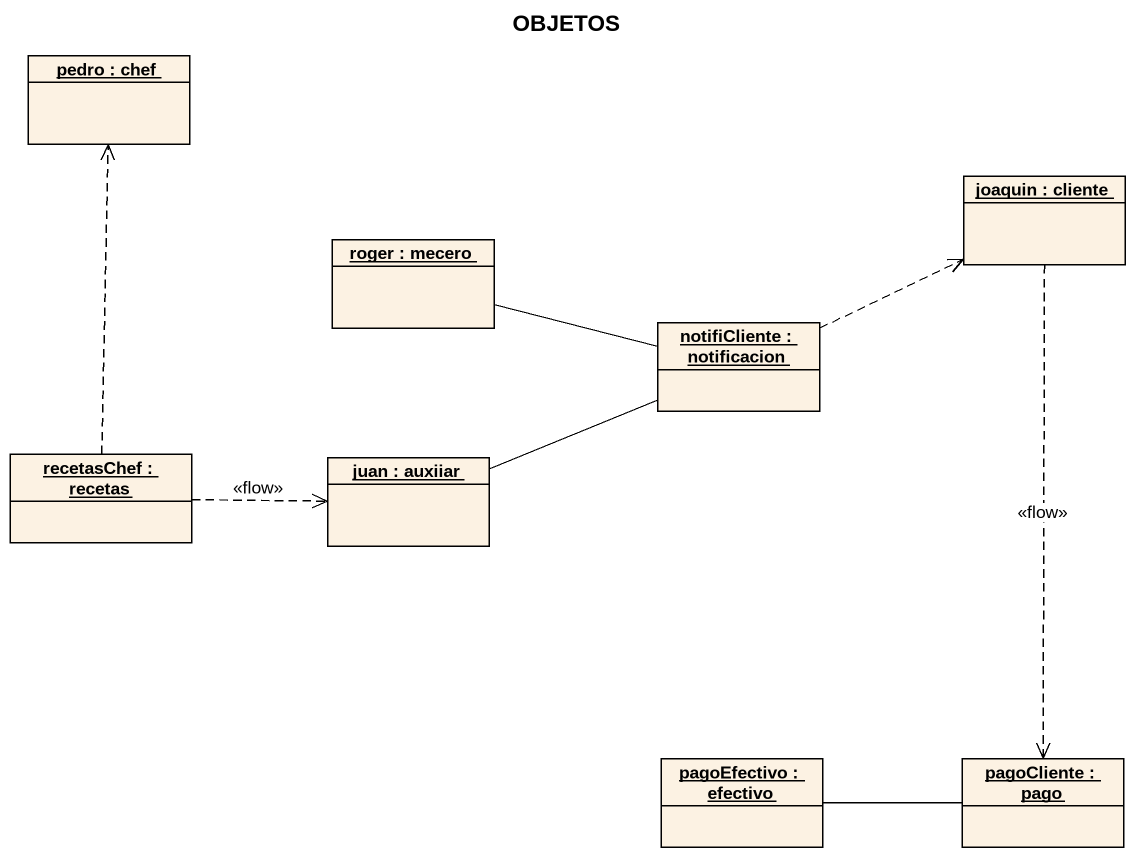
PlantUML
@startuml
title OBJETOS
hide circle
hide empty members
object "pedro : chef" as pedro
object "joaquin : cliente" as joaquin
object "roger : mecero" as roger
object "notifiCliente : notificacion" as notifiCliente
object "recetasChef : recetas" as recetasChef
object "juan : auxiiar" as juan
object "pagoEfectivo : efectivo" as pagoEfectivo
object "pagoCliente : pago" as pagoCliente
joaquin ..> pagoCliente : <<flow>>
notifiCliente .right.> joaquin
notifiCliente -left- roger
recetasChef .up.> pedro
recetasChef .right.> juan : <<flow>>
juan -right- notifiCliente
pagoCliente -left- pagoEfectivo
@enduml
